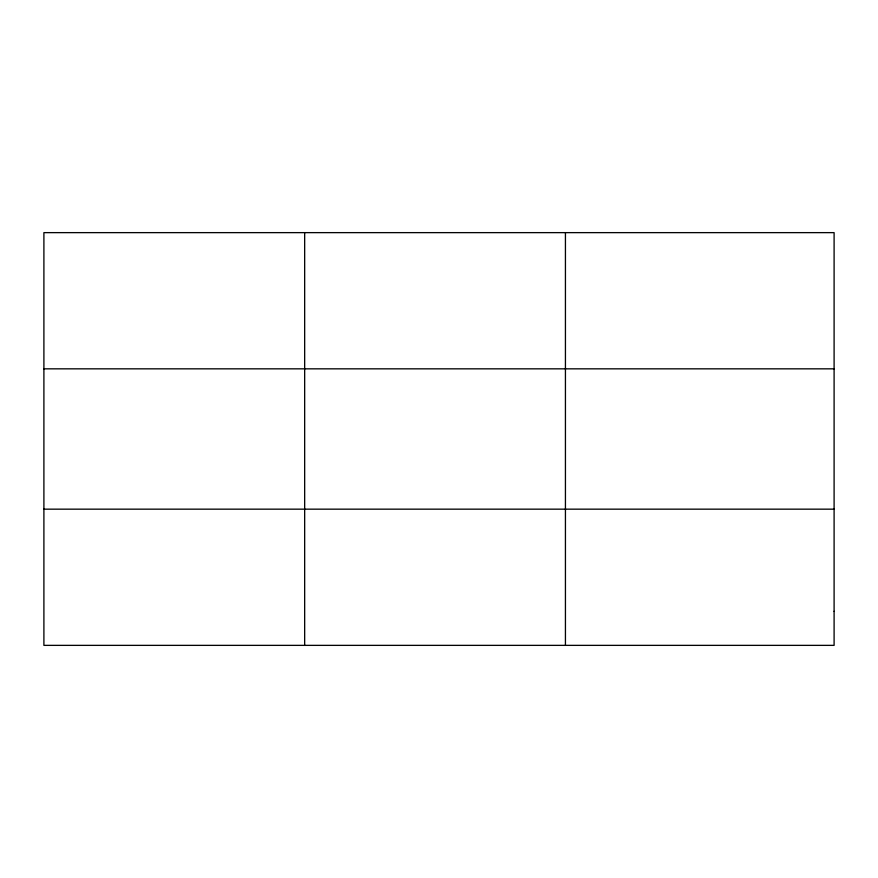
<?xml version="1.0" encoding="UTF-8"?>
<svg xmlns="http://www.w3.org/2000/svg" width="878" height="878" viewBox="0 0 878 878"><rect width="100%" height="100%" fill="white"/><g stroke="black" fill="none" stroke-linecap="round" stroke-linejoin="round"><path stroke-width="1.32" d="M304.666 232.637L304.666 645.363M565.432 232.637L565.432 645.363M43.9 368.837L834.1 368.837M43.9 509.163L834.1 509.163M834.1 611.318L834.1 645.363L43.9 645.363L43.9 232.637L834.1 232.637L834.1 611.318"/></g></svg>
